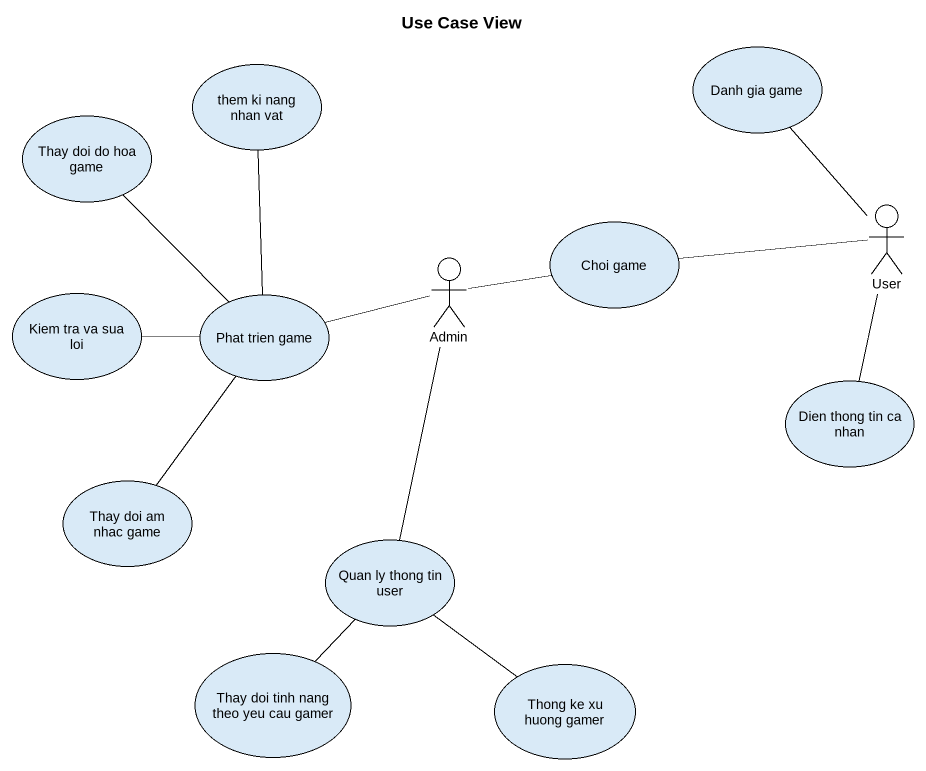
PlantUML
@startuml
title Use Case View
usecase "Danh gia game" as Danh_gia_game
usecase "Thay doi do hoa game" as Thay_doi_do_hoa_game
usecase "them ki nang nhan vat" as them_ki_nang_nhan_vat
usecase "Choi game" as Choi_game
actor User
actor Admin
usecase "Kiem tra va sua loi" as Kiem_tra_va_sua_loi
usecase "Phat trien game" as Phat_trien_game
usecase "Dien thong tin ca nhan" as Dien_thong_tin_ca_nhan
usecase "Thay doi am nhac game" as Thay_doi_am_nhac_game
usecase "Quan ly thong tin user" as Quan_ly_thong_tin_user
usecase "Thay doi tinh nang theo yeu cau gamer" as Thay_doi_tinh_nang_theo_yeu
usecase "Thong ke xu huong gamer" as Thong_ke_xu_huong_gamer
User -up- Danh_gia_game
User -left- Choi_game
User -- Dien_thong_tin_ca_nhan
Admin -right- Choi_game
Admin -left- Phat_trien_game
Admin -- Quan_ly_thong_tin_user
Phat_trien_game -up- Thay_doi_do_hoa_game
Phat_trien_game -up- them_ki_nang_nhan_vat
Phat_trien_game -left- Kiem_tra_va_sua_loi
Phat_trien_game -- Thay_doi_am_nhac_game
Quan_ly_thong_tin_user -- Thay_doi_tinh_nang_theo_yeu
Quan_ly_thong_tin_user -- Thong_ke_xu_huong_gamer
@enduml
